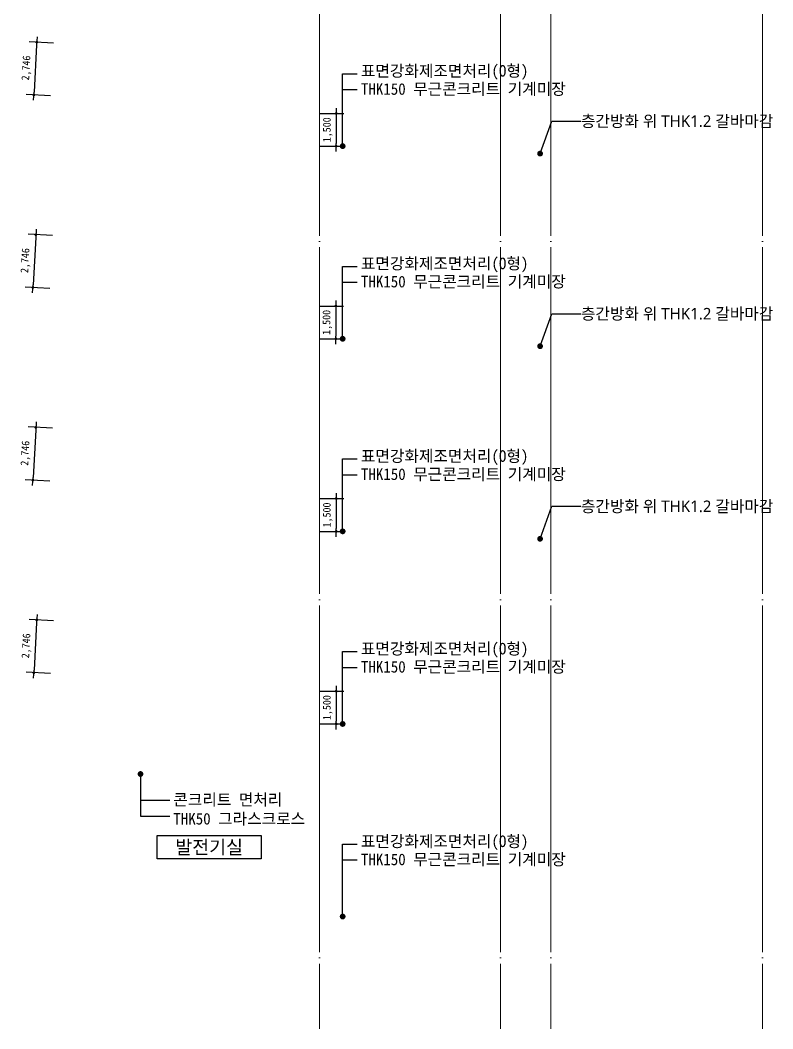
# Model space of a CAD drawing. Header units: inches. Extents: x -1307703 to -645498, y 230939 to 338158.
# Drawn here: x -1262493 to -1223435, y 231879 to 284248 of the extents above; entities that cross this region are included whole.
import ezdxf
from ezdxf.enums import TextEntityAlignment as Align

# ---------------------------------------------------------------- set-up
doc = ezdxf.new("R2010")
doc.units = ezdxf.units.IN
doc.header["$MEASUREMENT"] = 0
doc.linetypes.add('CEN', pattern=[62, 60, -1, 0, -1])
doc.layers.get('0').update_dxf_attribs({"linetype": 'CONTINUOUS'})
for name, color, linetype, lineweight in [('A-CNTL', 1, 'CEN', 15), ('A-DIMS', 7, 'CONTINUOUS', 25), ('A-MKXS-LEAD', 7, 'CONTINUOUS', 25), ('A-MKXS-TEXT1', 3, 'CONTINUOUS', 25), ('A-MKXX-NAME', 3, 'CONTINUOUS', 25), ('A-MKXX-SYMB', 7, 'CONTINUOUS', 25)]:
    doc.layers.add(name, color=color, linetype=linetype, lineweight=lineweight)
doc.styles.add('HY울릉도L', font='')
doc.styles.add('돋움체', font='')
doc.styles.add('맑은고딕', font='malgun.ttf')
doc.styles.get('HY울릉도L').set_extended_font_data('HYwulM')
doc.styles.get('돋움체').set_extended_font_data('DotumChe')
doc.dimstyles.new('CDIM', dxfattribs={"dimtxt": 3, "dimasz": 1.5, "dimexe": 2, "dimexo": 1, "dimgap": 1, "dimtad": 1, "dimdec": 0, "dimrnd": 0.5, "dimzin": 0, "dimdsep": 32, "dimlunit": 6, "dimtxsty": 'HY울릉도L', "dimblk1": '_CIDOT', "dimblk2": '_CIDOT', "dimsah": 1, "dimcen": 5.5, "dimclrd": 2, "dimclre": 2, "dimclrt": 7, "dimadec": 0, "dimazin": 0, "dimtfac": 1, "dimtdec": 0, "dimtix": 1, "dimtmove": 2, "dimatfit": 1, "dimldrblk": '_CIDOT', "dimfxl": 1, "dimtolj": 1, "dimtzin": 0, "dimlwd": -1, "dimarcsym": 0})

# ---------------------------------------------------------------- blocks, each defined once
blk = doc.blocks.new('_CIDOT')
at = {"color": 0, "linetype": 'ByBlock'}
blk.add_line((2, 0), (-1, 0), dxfattribs=at)
at = {"color": 0, "linetype": 'ByBlock', "const_width": 0.5}
blk.add_lwpolyline([(-0.25, 0, 1), (0.25, 0, 1)], format="xyb", close=True, dxfattribs=at)
blk = doc.blocks.new('*D161')
at = {"layer": 'A-DIMS', "lineweight": -2, "transparency": 16777216}
for p, q in [((-1246963, 279408), (-1245692, 279408)), ((-1246963, 277708), (-1245692, 277708))]:
    blk.add_line(p, q, dxfattribs=at)
at = {"layer": 'A-DIMS', "transparency": 16777216}
blk.add_line((-1246092, 279268), (-1246092, 277848), dxfattribs=at)
at = {"layer": 'A-DIMS', "transparency": 16777216, "xscale": 140, "yscale": 140, "zscale": 140}
for p, rotation in [((-1246092, 279408), 90), ((-1246092, 277708), 270)]:
    blk.add_blockref('_CIDOT', p, dxfattribs=dict(at, rotation=rotation))
at = {"layer": 'A-DIMS', "color": 3, "transparency": 16777216, "insert": (-1246530, 278558), "char_height": 400, "attachment_point": 5, "rotation": 90, "style": '돋움체'}
blk.add_mtext('\\A1;1,500', dxfattribs=at)
blk = doc.blocks.new('*D162')
at = {"layer": 'A-DIMS', "lineweight": -2, "transparency": 16777216}
for p, q in [((-1246981, 269408), (-1245710, 269408)), ((-1246981, 267708), (-1245710, 267708))]:
    blk.add_line(p, q, dxfattribs=at)
at = {"layer": 'A-DIMS', "transparency": 16777216}
blk.add_line((-1246110, 269268), (-1246110, 267848), dxfattribs=at)
at = {"layer": 'A-DIMS', "transparency": 16777216, "xscale": 140, "yscale": 140, "zscale": 140}
for p, rotation in [((-1246110, 269408), 90), ((-1246110, 267708), 270)]:
    blk.add_blockref('_CIDOT', p, dxfattribs=dict(at, rotation=rotation))
at = {"layer": 'A-DIMS', "color": 3, "transparency": 16777216, "insert": (-1246549, 268558), "char_height": 400, "attachment_point": 5, "rotation": 90, "style": '돋움체'}
blk.add_mtext('\\A1;1,500', dxfattribs=at)
blk = doc.blocks.new('*D163')
at = {"layer": 'A-DIMS', "lineweight": -2, "transparency": 16777216}
for p, q in [((-1246963, 259408), (-1245692, 259408)), ((-1246963, 257708), (-1245692, 257708))]:
    blk.add_line(p, q, dxfattribs=at)
at = {"layer": 'A-DIMS', "transparency": 16777216}
blk.add_line((-1246092, 259268), (-1246092, 257848), dxfattribs=at)
at = {"layer": 'A-DIMS', "transparency": 16777216, "xscale": 140, "yscale": 140, "zscale": 140}
for p, rotation in [((-1246092, 259408), 90), ((-1246092, 257708), 270)]:
    blk.add_blockref('_CIDOT', p, dxfattribs=dict(at, rotation=rotation))
at = {"layer": 'A-DIMS', "color": 3, "transparency": 16777216, "insert": (-1246530, 258558), "char_height": 400, "attachment_point": 5, "rotation": 90, "style": '돋움체'}
blk.add_mtext('\\A1;1,500', dxfattribs=at)
blk = doc.blocks.new('*D164')
at = {"layer": 'A-DIMS', "lineweight": -2, "transparency": 16777216}
for p, q in [((-1246963, 249408), (-1245692, 249408)), ((-1246963, 247708), (-1245692, 247708))]:
    blk.add_line(p, q, dxfattribs=at)
at = {"layer": 'A-DIMS', "transparency": 16777216}
blk.add_line((-1246092, 249268), (-1246092, 247848), dxfattribs=at)
at = {"layer": 'A-DIMS', "transparency": 16777216, "xscale": 140, "yscale": 140, "zscale": 140}
for p, rotation in [((-1246092, 249408), 90), ((-1246092, 247708), 270)]:
    blk.add_blockref('_CIDOT', p, dxfattribs=dict(at, rotation=rotation))
at = {"layer": 'A-DIMS', "color": 3, "transparency": 16777216, "insert": (-1246530, 248558), "char_height": 400, "attachment_point": 5, "rotation": 90, "style": '돋움체'}
blk.add_mtext('\\A1;1,500', dxfattribs=at)
blk = doc.blocks.new('*D229')
at = {"layer": 'A-DIMS', "lineweight": -2, "transparency": 16777216}
for p, q in [((-1260763, 283061), (-1262032, 283130)), ((-1260914, 280319), (-1262182, 280389))]:
    blk.add_line(p, q, dxfattribs=at)
at = {"layer": 'A-DIMS', "transparency": 16777216}
blk.add_line((-1261640, 282969), (-1261775, 280507), dxfattribs=at)
at = {"layer": 'A-DIMS', "transparency": 16777216, "xscale": 140, "yscale": 140, "zscale": 140}
for p, rotation in [((-1261632, 283108), 86.85573080954035), ((-1261783, 280367), 266.8557308095404)]:
    blk.add_blockref('_CIDOT', p, dxfattribs=dict(at, rotation=rotation))
at = {"layer": 'A-DIMS', "color": 3, "transparency": 16777216, "insert": (-1262145, 281762), "char_height": 400, "attachment_point": 5, "rotation": 86.8557, "style": '돋움체'}
blk.add_mtext('\\A1;2,746', dxfattribs=at)
blk = doc.blocks.new('*D230')
at = {"layer": 'A-DIMS', "lineweight": -2, "transparency": 16777216}
for p, q in [((-1260812, 273063), (-1262081, 273133)), ((-1260963, 270322), (-1262231, 270391))]:
    blk.add_line(p, q, dxfattribs=at)
at = {"layer": 'A-DIMS', "transparency": 16777216}
blk.add_line((-1261689, 272971), (-1261824, 270509), dxfattribs=at)
at = {"layer": 'A-DIMS', "transparency": 16777216, "xscale": 140, "yscale": 140, "zscale": 140}
for p, rotation in [((-1261681, 273111), 86.85573080954043), ((-1261832, 270369), 266.8557308095404)]:
    blk.add_blockref('_CIDOT', p, dxfattribs=dict(at, rotation=rotation))
at = {"layer": 'A-DIMS', "color": 3, "transparency": 16777216, "insert": (-1262194, 271764), "char_height": 400, "attachment_point": 5, "rotation": 86.8557, "style": '돋움체'}
blk.add_mtext('\\A1;2,746', dxfattribs=at)
blk = doc.blocks.new('*D231')
at = {"layer": 'A-DIMS', "lineweight": -2, "transparency": 16777216}
for p, q in [((-1260812, 263061), (-1262081, 263130)), ((-1260963, 260319), (-1262231, 260389))]:
    blk.add_line(p, q, dxfattribs=at)
at = {"layer": 'A-DIMS', "transparency": 16777216}
blk.add_line((-1261689, 262969), (-1261824, 260507), dxfattribs=at)
at = {"layer": 'A-DIMS', "transparency": 16777216, "xscale": 140, "yscale": 140, "zscale": 140}
for p, rotation in [((-1261681, 263108), 86.85573080954043), ((-1261832, 260367), 266.8557308095404)]:
    blk.add_blockref('_CIDOT', p, dxfattribs=dict(at, rotation=rotation))
at = {"layer": 'A-DIMS', "color": 3, "transparency": 16777216, "insert": (-1262194, 261762), "char_height": 400, "attachment_point": 5, "rotation": 86.8557, "style": '돋움체'}
blk.add_mtext('\\A1;2,746', dxfattribs=at)
blk = doc.blocks.new('*D232')
at = {"layer": 'A-DIMS', "lineweight": -2, "transparency": 16777216}
for p, q in [((-1260763, 253061), (-1262032, 253130)), ((-1260914, 250319), (-1262182, 250389))]:
    blk.add_line(p, q, dxfattribs=at)
at = {"layer": 'A-DIMS', "transparency": 16777216}
blk.add_line((-1261640, 252969), (-1261775, 250507), dxfattribs=at)
at = {"layer": 'A-DIMS', "transparency": 16777216, "xscale": 140, "yscale": 140, "zscale": 140}
for p, rotation in [((-1261632, 253108), 86.85573080954035), ((-1261783, 250367), 266.8557308095404)]:
    blk.add_blockref('_CIDOT', p, dxfattribs=dict(at, rotation=rotation))
at = {"layer": 'A-DIMS', "color": 3, "transparency": 16777216, "insert": (-1262145, 251762), "char_height": 400, "attachment_point": 5, "rotation": 86.8557, "style": '돋움체'}
blk.add_mtext('\\A1;2,746', dxfattribs=at)

msp = doc.modelspace()

# ---------------------------------------------------------------- linework, layer by layer
at = {"layer": 'A-CNTL', "ltscale": 300}
for p, q in [((-1246962.8, 328258.1), (-1246962.8, 231879.2)), ((-1237562.8, 328258.1), (-1237562.8, 231879.2)), ((-1234962.8, 328258.1), (-1234962.8, 231879.2)), ((-1223962.8, 328258.1), (-1223962.8, 231879.2))]:
    msp.add_line(p, q, dxfattribs=at)
at = {"layer": 'A-MKXS-LEAD'}
for p, q in [((-1245758.2, 277708.1), (-1245758.2, 281464.4)), ((-1245758.2, 281464.4), (-1244999.6, 281464.4)), ((-1245758.2, 280644.9), (-1244999.6, 280644.9)), ((-1235512.8, 277320.7), (-1234910.4, 279008)), ((-1234910.4, 279008), (-1233393.3, 279008)), ((-1245758.2, 267708.1), (-1245758.2, 271464.4)), ((-1245758.2, 271464.4), (-1244999.6, 271464.4)), ((-1245758.2, 270644.9), (-1244999.6, 270644.9)), ((-1235512.8, 267320.7), (-1234910.4, 269008)), ((-1234910.4, 269008), (-1233393.3, 269008)), ((-1245758.2, 257708.1), (-1245758.2, 261464.4)), ((-1245758.2, 261464.4), (-1244999.6, 261464.4)), ((-1245758.2, 260644.9), (-1244999.6, 260644.9)), ((-1235512.8, 257320.7), (-1234910.4, 259008)), ((-1234910.4, 259008), (-1233393.3, 259008)), ((-1245758.2, 247708.1), (-1245758.2, 251464.4)), ((-1245758.2, 251464.4), (-1244999.6, 251464.4)), ((-1245758.2, 250644.9), (-1244999.6, 250644.9)), ((-1256250, 245108.1), (-1256250, 242925.4)), ((-1256250, 243744.9), (-1254732.9, 243744.9)), ((-1256250, 242925.4), (-1254732.9, 242925.4)), ((-1245758.2, 237708.1), (-1245758.2, 241464.4)), ((-1245758.2, 241464.4), (-1244999.6, 241464.4)), ((-1245758.2, 240644.9), (-1244999.6, 240644.9))]:
    msp.add_line(p, q, dxfattribs=at)
at = {"layer": 'A-MKXS-LEAD', "const_width": 150}
for points in [[(-1245758.2, 277633.1, -1), (-1245758.2, 277783.1, -1)], [(-1235512.8, 277245.7, -1), (-1235512.8, 277395.7, -1)], [(-1245758.2, 267633.1, -1), (-1245758.2, 267783.1, -1)], [(-1235512.8, 267245.7, -1), (-1235512.8, 267395.7, -1)], [(-1245758.2, 257633.1, -1), (-1245758.2, 257783.1, -1)], [(-1235512.8, 257245.7, -1), (-1235512.8, 257395.7, -1)], [(-1245758.2, 247633.1, -1), (-1245758.2, 247783.1, -1)], [(-1256250, 245183.1, 1), (-1256250, 245033.1, 1)], [(-1245758.2, 237633.1, -1), (-1245758.2, 237783.1, -1)]]:
    msp.add_lwpolyline(points, format="xyb", close=True, dxfattribs=at)
at = {"layer": 'A-MKXX-SYMB'}
msp.add_lwpolyline([(-1249987.8, 240708), (-1255387.8, 240708), (-1255387.8, 241908), (-1249987.8, 241908)], close=True, dxfattribs=at)

# ---------------------------------------------------------------- texts
at = {"layer": 'A-MKXS-TEXT1'}
for s, style, p in [('표면강화제조면처리(O형)', '돋움체', (-1244813.2, 281616.9)), ('THK150 무근콘크리트 기계미장', '돋움체', (-1244813.2, 280675.4)), ('층간방화 위 THK1.2 갈바마감', '맑은고딕', (-1233393.3, 279008)), ('표면강화제조면처리(O형)', '돋움체', (-1244813.2, 271616.9)), ('THK150 무근콘크리트 기계미장', '돋움체', (-1244813.2, 270675.4)), ('층간방화 위 THK1.2 갈바마감', '맑은고딕', (-1233393.3, 269008)), ('표면강화제조면처리(O형)', '돋움체', (-1244813.2, 261616.9)), ('THK150 무근콘크리트 기계미장', '돋움체', (-1244813.2, 260675.4)), ('층간방화 위 THK1.2 갈바마감', '맑은고딕', (-1233393.3, 259008)), ('표면강화제조면처리(O형)', '돋움체', (-1244813.2, 251616.9)), ('THK150 무근콘크리트 기계미장', '돋움체', (-1244813.2, 250675.4)), ('콘크리트 면처리', '돋움체', (-1254546.5, 243775.4)), ('THK50 그라스크로스', '돋움체', (-1254546.5, 242785.7)), ('표면강화제조면처리(O형)', '돋움체', (-1244813.2, 241616.9)), ('THK150 무근콘크리트 기계미장', '돋움체', (-1244813.2, 240675.4))]:
    msp.add_text(s, height=600, dxfattribs=dict(at, style=style)).set_placement(p, align=Align.MIDDLE_LEFT)
at = {"layer": 'A-MKXX-NAME', "style": '맑은고딕'}
msp.add_text('발전기실', height=700, dxfattribs=at).set_placement((-1252687.8, 241308), align=Align.MIDDLE_CENTER)

# ---------------------------------------------------------------- dimensions: what is measured, and where the dimension line sits
at = {"layer": 'A-DIMS'}
for base, p1, p2, picture, middle in [((-1261782.9, 280366.7), (-1260563.3, 283049.7), (-1260713.9, 280308), '*D229', (-1262145, 281761.6)), ((-1261831.8, 270369.4), (-1260612.2, 273052.4), (-1260762.8, 270310.7), '*D230', (-1262193.9, 271764.3)), ((-1261831.8, 260366.7), (-1260612.2, 263049.7), (-1260762.8, 260308), '*D231', (-1262193.9, 261761.6)), ((-1261782.9, 250366.7), (-1260563.3, 253049.7), (-1260713.9, 250308), '*D232', (-1262145, 251761.6))]:
    dim = msp.add_linear_dim(base=base, p1=p1, p2=p2, angle=86.85573, dimstyle='CDIM', override={"dimscale": 200, "dimtxt": 2, "dimasz": 0.7, "dimtxsty": '돋움체', "dimclrd": 256, "dimclre": 256, "dimclrt": 3}, dxfattribs=at)
    dim.commit()
    dim.dimension.update_dxf_attribs({"geometry": picture, "text_midpoint": middle})
for base, p1, p2, picture, middle in [((-1246092.2, 277708.1), (-1247162.8, 279408.1), (-1247162.8, 277708.1), '*D161', (-1246530.3, 278558.1)), ((-1246110.5, 267708.1), (-1247181.1, 269408.1), (-1247181.1, 267708.1), '*D162', (-1246548.6, 268558.1)), ((-1246092.2, 257708.1), (-1247162.8, 259408.1), (-1247162.8, 257708.1), '*D163', (-1246530.3, 258558.1)), ((-1246092.2, 247708.1), (-1247162.8, 249408.1), (-1247162.8, 247708.1), '*D164', (-1246530.3, 248558.1))]:
    dim = msp.add_linear_dim(base=base, p1=p1, p2=p2, angle=90, text='1,500', dimstyle='CDIM', override={"dimscale": 200, "dimtxt": 2, "dimasz": 0.7, "dimtxsty": '돋움체', "dimclrd": 256, "dimclre": 256, "dimclrt": 3}, dxfattribs=at)
    dim.commit()
    dim.dimension.update_dxf_attribs({"geometry": picture, "text_midpoint": middle})

doc.saveas('drawing.dxf')
